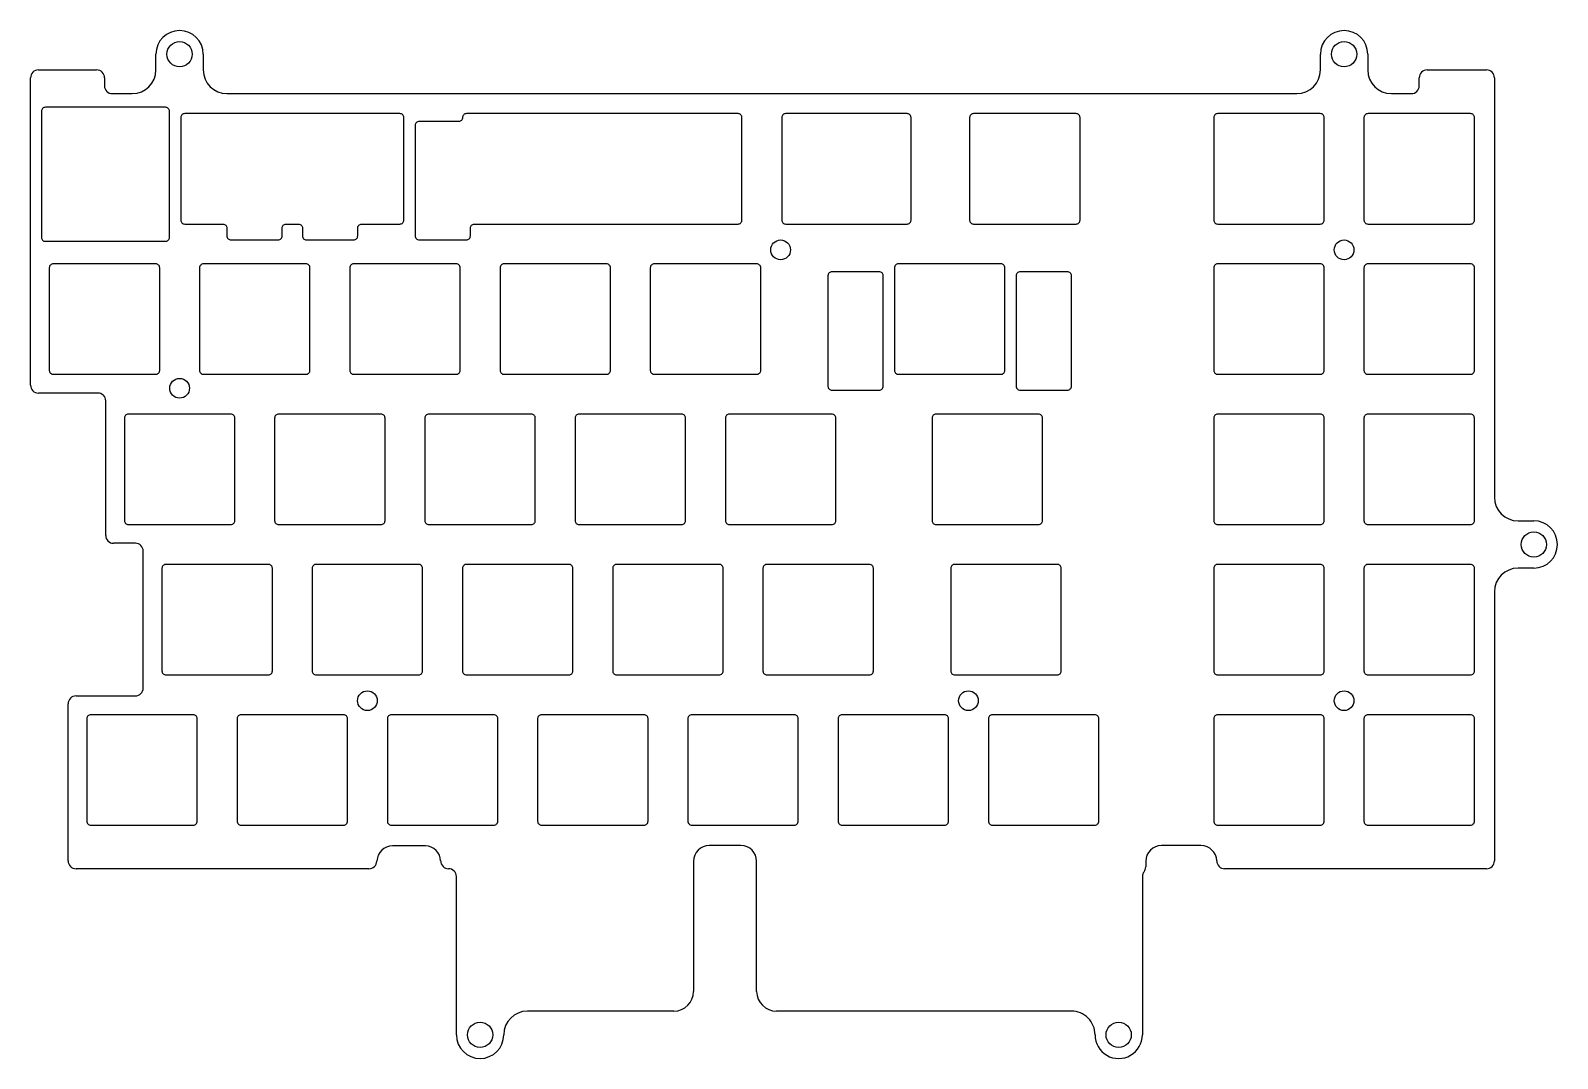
# Model space of a CAD drawing. Header units: millimetres. Extents: x -186 to 8, y -27 to 103.
import ezdxf

# ---------------------------------------------------------------- set-up
doc = ezdxf.new("R2010")
doc.units = ezdxf.units.MM
doc.layers.get('0').update_dxf_attribs({"linetype": 'CONTINUOUS'})

msp = doc.modelspace()

# ---------------------------------------------------------------- linework, layer by layer
for p, q in [((-169.69, 98.25), (-169.69, 100.25)), ((-163.69, 100.25), (-163.69, 98.25)), ((-22.05, 98.25), (-22.05, 100.25)), ((-16.05, 100.25), (-16.05, 98.25)), ((-185.59, 58.3), (-185.59, 97.25)), ((-184.59, 98.25), (-177.21, 98.25)), ((-176.21, 97.25), (-176.21, 96.25)), ((-9.52, 96.25), (-9.52, 97.25)), ((-8.52, 98.25), (-1, 98.25)), ((0, 97.25), (0, 44.1)), ((-175.21, 95.25), (-172.69, 95.25)), ((-160.69, 95.25), (-25.05, 95.25)), ((-13.05, 95.25), (-10.53, 95.25)), ((-177.06, 57.3), (-184.59, 57.3)), ((-176.06, 39.25), (-176.06, 56.3)), ((3, 41.1), (5, 41.1)), ((-172.3, 38.25), (-175.06, 38.25)), ((-171.3, 19.9), (-171.3, 37.25)), ((5, 35.1), (3, 35.1)), ((0, 32.1), (0, -2)), ((-180.82, -2), (-180.82, 17.9)), ((-179.82, 18.9), (-172.3, 18.9)), ((-135.53, -0.11), (-139.69, -0.11)), ((-95.53, -0.05), (-99.53, -0.05)), ((-37.2, -0.05), (-42.2, -0.05)), ((-142.68, -3), (-179.82, -3)), ((-132.59, -3), (-132.59, -3)), ((-101.54, -2.06), (-101.54, -18.55)), ((-93.53, -18.55), (-93.53, -2.06)), ((-44.2, -2.06), (-44.2, -2.77)), ((-1, -3), (-34.2, -3)), ((-131.59, -24.06), (-131.59, -4)), ((-44.63, -4), (-44.63, -24.06)), ((-104.04, -21.05), (-122.59, -21.05)), ((-53.62, -21.05), (-91.03, -21.05))]:
    msp.add_line(p, q)
for points in [[(-167.98, 77.02), (-167.98, 93.02, 0.414214), (-168.48, 93.52), (-183.71, 93.52, 0.414214), (-184.21, 93.02), (-184.21, 77.02, 0.414214), (-183.71, 76.53), (-168.48, 76.53, 0.414214)], [(-160.69, 77.22, 0.414214), (-160.19, 76.72), (-154.19, 76.72, 0.414214), (-153.69, 77.22), (-153.69, 78.22, -0.414214), (-153.19, 78.72), (-151.61, 78.72, -0.414214), (-151.11, 78.22), (-151.11, 77.22, 0.414214), (-150.61, 76.72), (-144.61, 76.72, 0.414214), (-144.11, 77.22), (-144.11, 78.22, -0.414214), (-143.61, 78.72), (-138.76, 78.72, 0.414214), (-138.26, 79.22), (-138.26, 92.22, 0.414214), (-138.76, 92.72), (-166.04, 92.72, 0.414214), (-166.54, 92.22), (-166.54, 79.22, 0.414214), (-166.04, 78.72), (-161.19, 78.72, -0.414214), (-160.69, 78.22)], [(-136.32, 91.72, 0.414214), (-136.82, 91.23), (-136.82, 77.22, 0.414214), (-136.32, 76.72), (-130.32, 76.72, 0.414214), (-129.82, 77.22), (-129.82, 78.22, -0.414214), (-129.32, 78.72), (-95.89, 78.72, 0.414214), (-95.39, 79.22), (-95.39, 92.22, 0.414214), (-95.89, 92.72), (-130.32, 92.72, 0.414214), (-130.82, 92.22, -0.414214), (-131.32, 91.72)], [(-73.96, 79.22), (-73.96, 92.22, 0.414214), (-74.46, 92.72), (-89.84, 92.72, 0.414214), (-90.34, 92.22), (-90.34, 79.22, 0.414214), (-89.84, 78.72), (-74.46, 78.72, 0.414214)], [(-52.53, 79.22), (-52.53, 92.22, 0.414214), (-53.03, 92.72), (-66.03, 92.72, 0.414214), (-66.53, 92.22), (-66.53, 79.22, 0.414214), (-66.03, 78.72), (-53.03, 78.72, 0.414214)], [(-22.07, 78.72, 0.414214), (-21.58, 79.22), (-21.58, 92.22, 0.414214), (-22.07, 92.72), (-35.08, 92.72, 0.414214), (-35.58, 92.22), (-35.58, 79.22, 0.414214), (-35.08, 78.72)], [(-3.02, 78.72, 0.414214), (-2.53, 79.22), (-2.53, 92.22, 0.414214), (-3.02, 92.72), (-16.02, 92.72, 0.414214), (-16.53, 92.22), (-16.53, 79.22, 0.414214), (-16.02, 78.72)], [(-169.21, 60.17), (-169.21, 73.17, 0.414214), (-169.71, 73.67), (-182.71, 73.67, 0.414214), (-183.21, 73.17), (-183.21, 60.17, 0.414214), (-182.71, 59.67), (-169.71, 59.67, 0.414214)], [(-150.66, 59.67, 0.414214), (-150.16, 60.17), (-150.16, 73.17, 0.414214), (-150.66, 73.67), (-163.66, 73.67, 0.414214), (-164.16, 73.17), (-164.16, 60.17, 0.414214), (-163.66, 59.67)], [(-145.11, 60.17, 0.414214), (-144.61, 59.67), (-131.61, 59.67, 0.414214), (-131.11, 60.17), (-131.11, 73.17, 0.414214), (-131.61, 73.67), (-144.61, 73.67, 0.414214), (-145.11, 73.17)], [(-112.56, 59.67, 0.414214), (-112.06, 60.17), (-112.06, 73.17, 0.414214), (-112.56, 73.67), (-125.56, 73.67, 0.414214), (-126.06, 73.17), (-126.06, 60.17, 0.414214), (-125.56, 59.67)], [(-93.51, 59.67, 0.414214), (-93.01, 60.17), (-93.01, 73.17, 0.414214), (-93.51, 73.67), (-106.51, 73.67, 0.414214), (-107.01, 73.17), (-107.01, 60.17, 0.414214), (-106.51, 59.67)], [(-62.06, 60.17), (-62.06, 73.17, 0.414214), (-62.56, 73.67), (-75.56, 73.67, 0.414214), (-76.06, 73.17), (-76.06, 60.17, 0.414214), (-75.56, 59.67), (-62.56, 59.67, 0.414214)], [(-22.07, 59.67, 0.414214), (-21.58, 60.17), (-21.58, 73.17, 0.414214), (-22.07, 73.67), (-35.08, 73.67, 0.414214), (-35.58, 73.17), (-35.58, 60.17, 0.414214), (-35.08, 59.67)], [(-3.02, 59.67, 0.414214), (-2.53, 60.17), (-2.53, 73.17, 0.414214), (-3.02, 73.67), (-16.02, 73.67, 0.414214), (-16.53, 73.17), (-16.53, 60.17, 0.414214), (-16.02, 59.67)], [(-84.49, 72.17), (-84.49, 58.17, 0.414214), (-83.99, 57.67), (-77.99, 57.67, 0.414214), (-77.49, 58.17), (-77.49, 72.17, 0.414214), (-77.99, 72.67), (-83.99, 72.67, 0.414214)], [(-60.12, 72.67, 0.414214), (-60.62, 72.17), (-60.62, 58.17, 0.414214), (-60.12, 57.67), (-54.12, 57.67, 0.414214), (-53.62, 58.17), (-53.62, 72.17, 0.414214), (-54.12, 72.67)], [(-160.19, 40.62, 0.414214), (-159.69, 41.12), (-159.69, 54.13, 0.414214), (-160.19, 54.62), (-173.19, 54.62, 0.414214), (-173.69, 54.13), (-173.69, 41.12, 0.414214), (-173.19, 40.62)], [(-141.14, 40.62, 0.414214), (-140.64, 41.12), (-140.64, 54.13, 0.414214), (-141.14, 54.62), (-154.14, 54.62, 0.414214), (-154.64, 54.13), (-154.64, 41.12, 0.414214), (-154.14, 40.62)], [(-122.09, 40.62, 0.414214), (-121.59, 41.12), (-121.59, 54.13, 0.414214), (-122.09, 54.62), (-135.09, 54.62, 0.414214), (-135.59, 54.13), (-135.59, 41.12, 0.414214), (-135.09, 40.62)], [(-103.04, 40.62, 0.414214), (-102.54, 41.12), (-102.54, 54.13, 0.414214), (-103.04, 54.62), (-116.04, 54.62, 0.414214), (-116.54, 54.13), (-116.54, 41.12, 0.414214), (-116.04, 40.62)], [(-83.49, 41.12), (-83.49, 54.13, 0.414214), (-83.99, 54.62), (-96.99, 54.62, 0.414214), (-97.49, 54.13), (-97.49, 41.12, 0.414214), (-96.99, 40.62), (-83.99, 40.62, 0.414214)], [(-71.29, 41.12, 0.414214), (-70.79, 40.62), (-57.79, 40.62, 0.414214), (-57.29, 41.12), (-57.29, 54.13, 0.414214), (-57.79, 54.62), (-70.79, 54.62, 0.414214), (-71.29, 54.13)], [(-22.07, 40.62, 0.414214), (-21.58, 41.12), (-21.58, 54.13, 0.414214), (-22.07, 54.62), (-35.08, 54.62, 0.414214), (-35.58, 54.13), (-35.58, 41.12, 0.414214), (-35.08, 40.62)], [(-3.02, 40.62, 0.414214), (-2.53, 41.12), (-2.53, 54.13, 0.414214), (-3.02, 54.62), (-16.02, 54.62, 0.414214), (-16.53, 54.13), (-16.53, 41.12, 0.414214), (-16.02, 40.62)], [(-155.43, 21.57, 0.414214), (-154.93, 22.07), (-154.93, 35.08, 0.414214), (-155.43, 35.58), (-168.43, 35.58, 0.414214), (-168.93, 35.08), (-168.93, 22.07, 0.414214), (-168.43, 21.57)], [(-149.88, 22.07, 0.414214), (-149.38, 21.57), (-136.38, 21.57, 0.414214), (-135.88, 22.07), (-135.88, 35.08, 0.414214), (-136.38, 35.58), (-149.38, 35.58, 0.414214), (-149.88, 35.08)], [(-117.33, 21.57, 0.414214), (-116.83, 22.07), (-116.83, 35.08, 0.414214), (-117.33, 35.58), (-130.32, 35.58, 0.414214), (-130.82, 35.08), (-130.82, 22.07, 0.414214), (-130.32, 21.57)], [(-98.28, 21.57, 0.414214), (-97.78, 22.07), (-97.78, 35.08, 0.414214), (-98.28, 35.58), (-111.28, 35.58, 0.414214), (-111.78, 35.08), (-111.78, 22.07, 0.414214), (-111.28, 21.57)], [(-92.73, 22.07, 0.414214), (-92.22, 21.57), (-79.22, 21.57, 0.414214), (-78.73, 22.07), (-78.73, 35.08, 0.414214), (-79.22, 35.58), (-92.22, 35.58, 0.414214), (-92.73, 35.08)], [(-55.41, 21.57, 0.414214), (-54.91, 22.07), (-54.91, 35.08, 0.414214), (-55.41, 35.58), (-68.41, 35.58, 0.414214), (-68.91, 35.08), (-68.91, 22.07, 0.414214), (-68.41, 21.57)], [(-21.58, 22.07), (-21.58, 35.08, 0.414214), (-22.07, 35.58), (-35.08, 35.58, 0.414214), (-35.58, 35.08), (-35.58, 22.07, 0.414214), (-35.08, 21.57), (-22.07, 21.57, 0.414214)], [(-3.02, 21.57, 0.414214), (-2.53, 22.07), (-2.53, 35.08, 0.414214), (-3.02, 35.58), (-16.02, 35.58, 0.414214), (-16.53, 35.08), (-16.53, 22.07, 0.414214), (-16.02, 21.57)], [(-178.45, 3.02, 0.414214), (-177.95, 2.52), (-164.95, 2.52, 0.414214), (-164.45, 3.02), (-164.45, 16.02, 0.414214), (-164.95, 16.52), (-177.95, 16.52, 0.414214), (-178.45, 16.02)], [(-145.9, 2.52, 0.414214), (-145.4, 3.02), (-145.4, 16.02, 0.414214), (-145.9, 16.52), (-158.9, 16.52, 0.414214), (-159.4, 16.02), (-159.4, 3.02, 0.414214), (-158.9, 2.52)], [(-126.85, 2.52, 0.414214), (-126.35, 3.02), (-126.35, 16.02, 0.414214), (-126.85, 16.52), (-139.85, 16.52, 0.414214), (-140.35, 16.02), (-140.35, 3.02, 0.414214), (-139.85, 2.52)], [(-107.8, 2.52, 0.414214), (-107.3, 3.02), (-107.3, 16.02, 0.414214), (-107.8, 16.52), (-120.8, 16.52, 0.414214), (-121.3, 16.02), (-121.3, 3.02, 0.414214), (-120.8, 2.52)], [(-88.75, 2.52, 0.414214), (-88.25, 3.02), (-88.25, 16.02, 0.414214), (-88.75, 16.52), (-101.75, 16.52, 0.414214), (-102.25, 16.02), (-102.25, 3.02, 0.414214), (-101.75, 2.52)], [(-69.7, 2.52, 0.414214), (-69.2, 3.02), (-69.2, 16.02, 0.414214), (-69.7, 16.52), (-82.7, 16.52, 0.414214), (-83.2, 16.02), (-83.2, 3.02, 0.414214), (-82.7, 2.52)], [(-50.65, 2.52, 0.414214), (-50.15, 3.02), (-50.15, 16.02, 0.414214), (-50.65, 16.52), (-63.65, 16.52, 0.414214), (-64.15, 16.02), (-64.15, 3.02, 0.414214), (-63.65, 2.52)], [(-22.07, 2.52, 0.414214), (-21.58, 3.02), (-21.58, 16.02, 0.414214), (-22.07, 16.52), (-35.08, 16.52, 0.414214), (-35.58, 16.02), (-35.58, 3.02, 0.414214), (-35.08, 2.52)], [(-3.02, 2.52, 0.414214), (-2.53, 3.02), (-2.53, 16.02, 0.414214), (-3.02, 16.52), (-16.02, 16.52, 0.414214), (-16.53, 16.02), (-16.53, 3.02, 0.414214), (-16.02, 2.52)]]:
    msp.add_lwpolyline(points, format="xyb", close=True)
for centre, radius in [((-166.69, 100.25), 1.6), ((-19.05, 100.25), 1.6), ((-90.49, 75.45), 1.25), ((-19.05, 75.45), 1.25), ((-166.69, 57.9), 1.25), ((5, 38.1), 1.6), ((-142.88, 18.3), 1.25), ((-66.68, 18.3), 1.25), ((-19.05, 18.3), 1.25), ((-128.59, -24.06), 1.6), ((-47.63, -24.06), 1.6)]:
    msp.add_circle(centre, radius)
for centre, radius, start, end in [((-166.69, 100.25), 3, 0, 180), ((-19.05, 100.25), 3, 0, 180), ((-184.59, 97.25), 1, 90, 180), ((-177.21, 97.25), 1, 0, 90), ((-172.69, 98.25), 3, -90, 0), ((-160.69, 98.25), 3, 180, 270), ((-25.05, 98.25), 3, -90, 0), ((-13.05, 98.25), 3, 180, 270), ((-8.52, 97.25), 1, 90, 180), ((-1, 97.25), 1, 0, 90), ((-175.21, 96.25), 1, 180, 270), ((-10.53, 96.25), 1, 270, 360), ((-184.59, 58.3), 1, 180, 270), ((-177.06, 56.3), 1, 0, 90), ((3, 44.1), 3, 180, 270), ((5, 38.1), 3, -90, 90), ((-175.06, 39.25), 1, 180, 270), ((-172.3, 37.25), 1, 0, 90), ((3, 32.1), 3, 90, 180), ((-172.3, 19.9), 1, -90, 0), ((-179.82, 17.9), 1, 90, 180), ((-139.69, -2.09), 1.98, 90, 178.1812), ((-135.53, -2.06), 1.94, 1.0703, 90), ((-99.53, -2.06), 2, 90, 180), ((-95.53, -2.06), 2, 0, 90), ((-42.2, -2.06), 2, 90, 180), ((-37.2, -2.06), 2, 1.0505, 90), ((-179.82, -2), 1, 180, 270), ((-142.68, -2), 1, 270, 358.1812), ((-132.59, -2), 1, 181.0703, 270), ((-132.59, -4), 1, 0, 90), ((-43.63, -4), 1, 141.9525, 180), ((-45.2, -2.77), 1, 321.9525, 360), ((-34.2, -2), 1, 181.0505, 270), ((-1, -2), 1, -90, 0), ((-104.04, -18.55), 2.5, -90, 0), ((-91.03, -18.55), 2.5, 180, 270), ((-122.59, -24.06), 3, 90, 179.9995), ((-53.62, -24.06), 3, -0.0003, 90), ((-128.59, -24.06), 3, 180, 359.9995), ((-47.63, -24.06), 3, -180.0003, 0)]:
    msp.add_arc(centre, radius, start, end)

doc.saveas('drawing.dxf')
